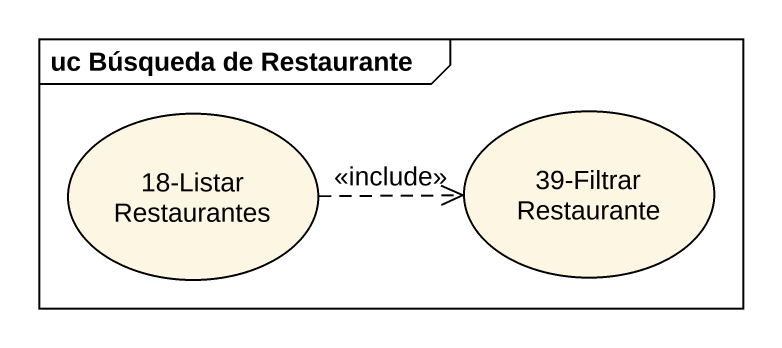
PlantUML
@startuml
mainframe uc Búsqueda de Restaurante
usecase "18-Listar Restaurantes" as u18_Listar_Restaurantes
usecase "39-Filtrar Restaurante" as u39_Filtrar_Restaurante
u18_Listar_Restaurantes .right.> u39_Filtrar_Restaurante : <<include>>
@enduml
